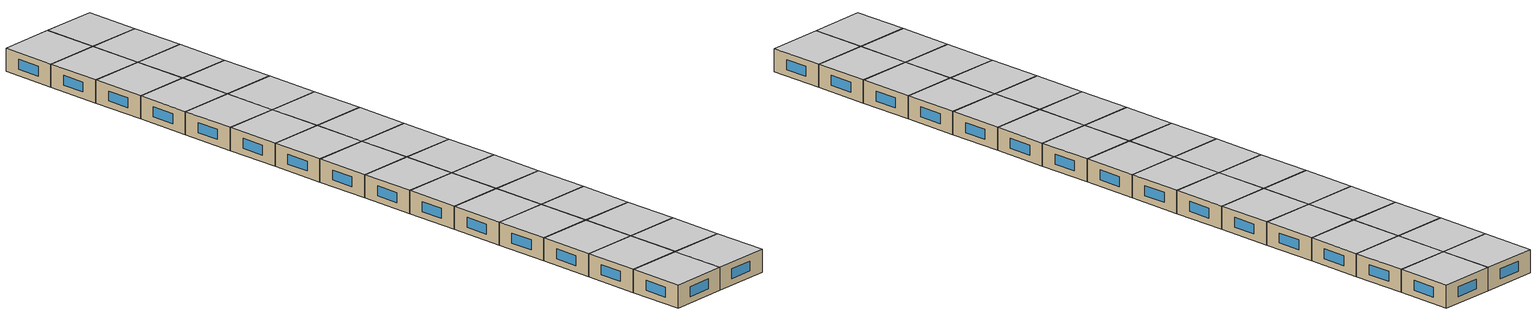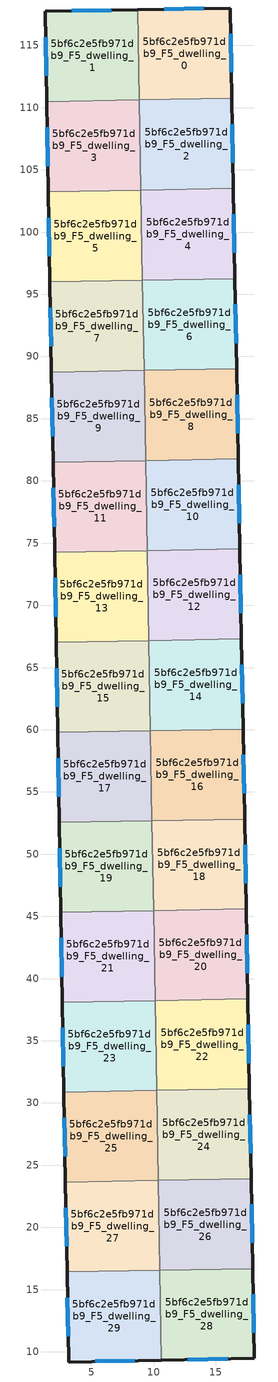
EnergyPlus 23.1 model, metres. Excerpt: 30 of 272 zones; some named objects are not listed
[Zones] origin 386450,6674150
5bf6c2e5fb971db9_F5_dwelling_0
 floor to 5bf6c2e5fb971db9_F4_dwelling_0 (EU_floor_Construction): 16.16,118.01 16.29,110.75 8.86,110.62 8.73,117.87 z15
 wall outside (EU_wall_Construction): 16.29,110.75 16.16,118.01 8.73,117.87 z15:18
 wall to 5bf6c2e5fb971db9_F5_dwelling_1 (EU_wall_Construction): 8.73,117.87 8.86,110.62 z15:18
 wall to 5bf6c2e5fb971db9_F5_dwelling_2 (EU_wall_Construction): 8.86,110.62 16.29,110.75 z15:18
 window (EU_Window_Construction): 14.03,117.97 10.85,117.91 / 16.25,112.82 16.19,115.93 z15.86:17.14
 ceiling to 5bf6c2e5fb971db9_F6_dwelling_0 (EU_floor_Construction): 16.29,110.75 16.16,118.01 8.73,117.87 8.86,110.62 z18
5bf6c2e5fb971db9_F5_dwelling_1
 floor to 5bf6c2e5fb971db9_F4_dwelling_1 (EU_floor_Construction): 8.73,117.87 8.86,110.62 1.42,110.48 1.3,117.72 z15
 wall outside (EU_wall_Construction): 8.73,117.87 1.3,117.72 1.42,110.48 z15:18
 wall to 5bf6c2e5fb971db9_F5_dwelling_3 (EU_wall_Construction): 1.42,110.48 8.85,110.62 z15:18
 window (EU_Window_Construction): 6.61,117.83 3.42,117.77 / 1.33,115.66 1.39,112.55 z15.86:17.14
 ceiling to 5bf6c2e5fb971db9_F6_dwelling_1 (EU_floor_Construction): 8.86,110.62 8.73,117.87 1.3,117.72 1.42,110.48 z18
5bf6c2e5fb971db9_F5_dwelling_10
 floor to 5bf6c2e5fb971db9_F4_dwelling_10 (EU_floor_Construction): 16.8,81.77 16.93,74.53 9.49,74.4 9.36,81.64 z15
 wall outside (EU_wall_Construction): 16.93,74.53 16.8,81.77 z15:18
 wall to 5bf6c2e5fb971db9_F5_dwelling_11 (EU_wall_Construction): 9.36,81.64 9.49,74.4 z15:18
 wall to 5bf6c2e5fb971db9_F5_dwelling_12 (EU_wall_Construction): 9.49,74.4 16.93,74.53 z15:18
 wall to 5bf6c2e5fb971db9_F5_dwelling_8 (EU_wall_Construction): 16.8,81.77 9.37,81.64 z15:18
 window (EU_Window_Construction): 16.9,76.6 16.84,79.7 z15.86:17.14
 ceiling to 5bf6c2e5fb971db9_F6_dwelling_10 (EU_floor_Construction): 16.93,74.53 16.8,81.77 9.36,81.64 9.49,74.4 z18
5bf6c2e5fb971db9_F5_dwelling_11
 floor to 5bf6c2e5fb971db9_F4_dwelling_11 (EU_floor_Construction): 9.36,81.64 9.49,74.4 2.05,74.26 1.92,81.5 z15
 wall outside (EU_wall_Construction): 1.92,81.5 2.05,74.26 z15:18
 wall to 5bf6c2e5fb971db9_F5_dwelling_9 (EU_wall_Construction): 9.36,81.64 1.92,81.5 z15:18
 wall to 5bf6c2e5fb971db9_F5_dwelling_13 (EU_wall_Construction): 2.05,74.26 9.49,74.4 z15:18
 window (EU_Window_Construction): 1.96,79.43 2.01,76.33 z15.86:17.14
 ceiling to 5bf6c2e5fb971db9_F6_dwelling_11 (EU_floor_Construction): 9.49,74.4 9.36,81.64 1.92,81.5 2.05,74.26 z18
5bf6c2e5fb971db9_F5_dwelling_12
 floor to 5bf6c2e5fb971db9_F4_dwelling_12 (EU_floor_Construction): 16.93,74.53 17.07,67.29 9.62,67.16 9.49,74.4 z15
 wall outside (EU_wall_Construction): 17.07,67.29 16.93,74.53 z15:18
 wall to 5bf6c2e5fb971db9_F5_dwelling_13 (EU_wall_Construction): 9.49,74.4 9.62,67.16 z15:18
 wall to 5bf6c2e5fb971db9_F5_dwelling_14 (EU_wall_Construction): 9.62,67.16 17.07,67.29 z15:18
 window (EU_Window_Construction): 17.03,69.36 16.97,72.46 z15.86:17.14
 ceiling to 5bf6c2e5fb971db9_F6_dwelling_12 (EU_floor_Construction): 17.07,67.29 16.93,74.53 9.49,74.4 9.62,67.16 z18
5bf6c2e5fb971db9_F5_dwelling_13
 floor to 5bf6c2e5fb971db9_F4_dwelling_13 (EU_floor_Construction): 9.49,74.4 9.62,67.16 2.17,67.03 2.05,74.26 z15
 wall outside (EU_wall_Construction): 2.05,74.26 2.17,67.03 z15:18
 wall to 5bf6c2e5fb971db9_F5_dwelling_15 (EU_wall_Construction): 2.17,67.03 9.62,67.16 z15:18
 window (EU_Window_Construction): 2.09,72.2 2.14,69.09 z15.86:17.14
 ceiling to 5bf6c2e5fb971db9_F6_dwelling_13 (EU_floor_Construction): 9.62,67.16 9.49,74.4 2.05,74.26 2.17,67.03 z18
5bf6c2e5fb971db9_F5_dwelling_14
 floor to 5bf6c2e5fb971db9_F4_dwelling_14 (EU_floor_Construction): 17.07,67.29 17.19,60.06 9.75,59.92 9.62,67.16 z15
 wall outside (EU_wall_Construction): 17.19,60.06 17.07,67.29 z15:18
 wall to 5bf6c2e5fb971db9_F5_dwelling_15 (EU_wall_Construction): 9.62,67.16 9.75,59.92 z15:18
 wall to 5bf6c2e5fb971db9_F5_dwelling_16 (EU_wall_Construction): 9.75,59.92 17.19,60.06 z15:18
 window (EU_Window_Construction): 17.16,62.13 17.1,65.23 z15.86:17.14
 ceiling to 5bf6c2e5fb971db9_F6_dwelling_14 (EU_floor_Construction): 17.19,60.06 17.07,67.29 9.62,67.16 9.75,59.92 z18
5bf6c2e5fb971db9_F5_dwelling_15
 floor to 5bf6c2e5fb971db9_F4_dwelling_15 (EU_floor_Construction): 9.62,67.16 9.75,59.92 2.3,59.79 2.17,67.03 z15
 wall outside (EU_wall_Construction): 2.17,67.03 2.3,59.79 z15:18
 wall to 5bf6c2e5fb971db9_F5_dwelling_17 (EU_wall_Construction): 2.3,59.79 9.75,59.92 z15:18
 window (EU_Window_Construction): 2.21,64.96 2.26,61.86 z15.86:17.14
 ceiling to 5bf6c2e5fb971db9_F6_dwelling_15 (EU_floor_Construction): 9.75,59.92 9.62,67.16 2.17,67.03 2.3,59.79 z18
5bf6c2e5fb971db9_F5_dwelling_16
 floor to 5bf6c2e5fb971db9_F4_dwelling_16 (EU_floor_Construction): 17.19,60.06 17.32,52.82 9.88,52.69 9.75,59.92 z15
 wall outside (EU_wall_Construction): 17.32,52.82 17.19,60.06 z15:18
 wall to 5bf6c2e5fb971db9_F5_dwelling_17 (EU_wall_Construction): 9.75,59.92 9.88,52.69 z15:18
 wall to 5bf6c2e5fb971db9_F5_dwelling_18 (EU_wall_Construction): 9.88,52.69 17.32,52.82 z15:18
 window (EU_Window_Construction): 17.29,54.89 17.23,57.99 z15.86:17.14
 ceiling to 5bf6c2e5fb971db9_F6_dwelling_16 (EU_floor_Construction): 17.32,52.82 17.19,60.06 9.75,59.92 9.88,52.69 z18
5bf6c2e5fb971db9_F5_dwelling_17
 floor to 5bf6c2e5fb971db9_F4_dwelling_17 (EU_floor_Construction): 9.75,59.92 9.88,52.69 2.43,52.56 2.3,59.79 z15
 wall outside (EU_wall_Construction): 2.3,59.79 2.43,52.56 z15:18
 wall to 5bf6c2e5fb971db9_F5_dwelling_19 (EU_wall_Construction): 2.43,52.56 9.87,52.69 z15:18
 window (EU_Window_Construction): 2.34,57.72 2.39,54.62 z15.86:17.14
 ceiling to 5bf6c2e5fb971db9_F6_dwelling_17 (EU_floor_Construction): 9.88,52.69 9.75,59.92 2.3,59.79 2.43,52.56 z18
5bf6c2e5fb971db9_F5_dwelling_18
 floor to 5bf6c2e5fb971db9_F4_dwelling_18 (EU_floor_Construction): 17.32,52.82 17.45,45.59 10,45.46 9.87,52.69 z15
 wall outside (EU_wall_Construction): 17.45,45.59 17.32,52.82 z15:18
 wall to 5bf6c2e5fb971db9_F5_dwelling_19 (EU_wall_Construction): 9.87,52.69 10,45.46 z15:18
 wall to 5bf6c2e5fb971db9_F5_dwelling_20 (EU_wall_Construction): 10,45.46 17.45,45.59 z15:18
 window (EU_Window_Construction): 17.42,47.66 17.36,50.76 z15.86:17.14
 ceiling to 5bf6c2e5fb971db9_F6_dwelling_18 (EU_floor_Construction): 17.45,45.59 17.32,52.82 9.87,52.69 10,45.46 z18
5bf6c2e5fb971db9_F5_dwelling_19
 floor to 5bf6c2e5fb971db9_F4_dwelling_19 (EU_floor_Construction): 9.87,52.69 10,45.46 2.55,45.33 2.43,52.56 z15
 wall outside (EU_wall_Construction): 2.43,52.56 2.55,45.33 z15:18
 wall to 5bf6c2e5fb971db9_F5_dwelling_21 (EU_wall_Construction): 2.55,45.33 10,45.46 z15:18
 window (EU_Window_Construction): 2.46,50.49 2.52,47.39 z15.86:17.14
 ceiling to 5bf6c2e5fb971db9_F6_dwelling_19 (EU_floor_Construction): 10,45.46 9.87,52.69 2.43,52.56 2.55,45.33 z18
5bf6c2e5fb971db9_F5_dwelling_2
 floor to 5bf6c2e5fb971db9_F4_dwelling_2 (EU_floor_Construction): 16.29,110.75 16.42,103.5 8.98,103.37 8.85,110.62 z15
 wall outside (EU_wall_Construction): 16.42,103.5 16.29,110.75 z15:18
 wall to 5bf6c2e5fb971db9_F5_dwelling_3 (EU_wall_Construction): 8.85,110.62 8.98,103.37 z15:18
 wall to 5bf6c2e5fb971db9_F5_dwelling_4 (EU_wall_Construction): 8.98,103.37 16.42,103.5 z15:18
 window (EU_Window_Construction): 16.38,105.57 16.32,108.68 z15.86:17.14
 ceiling to 5bf6c2e5fb971db9_F6_dwelling_2 (EU_floor_Construction): 16.42,103.5 16.29,110.75 8.85,110.62 8.98,103.37 z18
5bf6c2e5fb971db9_F5_dwelling_20
 floor to 5bf6c2e5fb971db9_F4_dwelling_20 (EU_floor_Construction): 17.45,45.59 17.58,38.36 10.13,38.23 10,45.46 z15
 wall outside (EU_wall_Construction): 17.58,38.36 17.45,45.59 z15:18
 wall to 5bf6c2e5fb971db9_F5_dwelling_21 (EU_wall_Construction): 10,45.46 10.13,38.23 z15:18
 wall to 5bf6c2e5fb971db9_F5_dwelling_22 (EU_wall_Construction): 10.13,38.23 17.58,38.36 z15:18
 window (EU_Window_Construction): 17.55,40.43 17.49,43.53 z15.86:17.14
 ceiling to 5bf6c2e5fb971db9_F6_dwelling_20 (EU_floor_Construction): 17.58,38.36 17.45,45.59 10,45.46 10.13,38.23 z18
5bf6c2e5fb971db9_F5_dwelling_21
 floor to 5bf6c2e5fb971db9_F4_dwelling_21 (EU_floor_Construction): 10,45.46 10.13,38.23 2.68,38.1 2.55,45.33 z15
 wall outside (EU_wall_Construction): 2.55,45.33 2.68,38.1 z15:18
 wall to 5bf6c2e5fb971db9_F5_dwelling_23 (EU_wall_Construction): 2.68,38.1 10.13,38.23 z15:18
 window (EU_Window_Construction): 2.59,43.26 2.64,40.16 z15.86:17.14
 ceiling to 5bf6c2e5fb971db9_F6_dwelling_21 (EU_floor_Construction): 10.13,38.23 10,45.46 2.55,45.33 2.68,38.1 z18
5bf6c2e5fb971db9_F5_dwelling_22
 floor to 5bf6c2e5fb971db9_F4_dwelling_22 (EU_floor_Construction): 17.58,38.36 17.71,31.14 10.26,31 10.13,38.23 z15
 wall outside (EU_wall_Construction): 17.71,31.14 17.58,38.36 z15:18
 wall to 5bf6c2e5fb971db9_F5_dwelling_23 (EU_wall_Construction): 10.13,38.23 10.26,31 z15:18
 wall to 5bf6c2e5fb971db9_F5_dwelling_24 (EU_wall_Construction): 10.26,31 17.71,31.14 z15:18
 window (EU_Window_Construction): 17.67,33.2 17.62,36.3 z15.86:17.14
 ceiling to 5bf6c2e5fb971db9_F6_dwelling_22 (EU_floor_Construction): 17.71,31.14 17.58,38.36 10.13,38.23 10.26,31 z18
5bf6c2e5fb971db9_F5_dwelling_23
 floor to 5bf6c2e5fb971db9_F4_dwelling_23 (EU_floor_Construction): 10.13,38.23 10.26,31 2.8,30.87 2.68,38.1 z15
 wall outside (EU_wall_Construction): 2.68,38.1 2.8,30.87 z15:18
 wall to 5bf6c2e5fb971db9_F5_dwelling_25 (EU_wall_Construction): 2.8,30.87 10.26,31 z15:18
 window (EU_Window_Construction): 2.71,36.03 2.77,32.94 z15.86:17.14
 ceiling to 5bf6c2e5fb971db9_F6_dwelling_23 (EU_floor_Construction): 10.26,31 10.13,38.23 2.68,38.1 2.8,30.87 z18
5bf6c2e5fb971db9_F5_dwelling_24
 floor to 5bf6c2e5fb971db9_F4_dwelling_24 (EU_floor_Construction): 17.71,31.14 17.84,23.91 10.39,23.78 10.26,31 z15
 wall outside (EU_wall_Construction): 17.84,23.91 17.71,31.14 z15:18
 wall to 5bf6c2e5fb971db9_F5_dwelling_25 (EU_wall_Construction): 10.26,31 10.39,23.78 17.84,23.91 z15:18
 window (EU_Window_Construction): 17.8,25.98 17.75,29.07 z15.86:17.14
 ceiling to 5bf6c2e5fb971db9_F6_dwelling_24 (EU_floor_Construction): 17.84,23.91 17.71,31.14 10.26,31 10.39,23.78 z18
5bf6c2e5fb971db9_F5_dwelling_25
 floor to 5bf6c2e5fb971db9_F4_dwelling_25 (EU_floor_Construction): 10.26,31 10.39,23.78 2.93,23.64 2.8,30.87 z15
 wall outside (EU_wall_Construction): 2.8,30.87 2.93,23.64 z15:18
 wall to 5bf6c2e5fb971db9_F5_dwelling_26 (EU_wall_Construction): 10.38,23.78 17.84,23.91 z15:18
 wall to 5bf6c2e5fb971db9_F5_dwelling_27 (EU_wall_Construction): 2.93,23.64 10.38,23.78 z15:18
 window (EU_Window_Construction): 2.84,28.81 2.89,25.71 z15.86:17.14
 ceiling to 5bf6c2e5fb971db9_F6_dwelling_25 (EU_floor_Construction): 10.39,23.78 10.26,31 2.8,30.87 2.93,23.64 z18
5bf6c2e5fb971db9_F5_dwelling_26
 floor to 5bf6c2e5fb971db9_F4_dwelling_26 (EU_floor_Construction): 17.84,23.91 17.97,16.69 10.51,16.56 10.38,23.78 z15
 wall outside (EU_wall_Construction): 17.97,16.69 17.84,23.91 z15:18
 wall to 5bf6c2e5fb971db9_F5_dwelling_28 (EU_wall_Construction): 10.51,16.56 17.97,16.69 z15:18
 wall to 5bf6c2e5fb971db9_F5_dwelling_27 (EU_wall_Construction): 10.38,23.78 10.51,16.56 z15:18
 window (EU_Window_Construction): 17.93,18.75 17.88,21.85 z15.86:17.14
 ceiling to 5bf6c2e5fb971db9_F6_dwelling_26 (EU_floor_Construction): 17.97,16.69 17.84,23.91 10.38,23.78 10.51,16.56 z18
5bf6c2e5fb971db9_F5_dwelling_27
 floor to 5bf6c2e5fb971db9_F4_dwelling_27 (EU_floor_Construction): 10.38,23.78 10.51,16.56 3.05,16.42 2.93,23.64 z15
 wall outside (EU_wall_Construction): 2.93,23.64 3.05,16.42 z15:18
 wall to 5bf6c2e5fb971db9_F5_dwelling_29 (EU_wall_Construction): 3.05,16.42 10.5,16.56 z15:18
 wall to 5bf6c2e5fb971db9_F5_dwelling_28 (EU_wall_Construction): 10.5,16.56 10.51,16.56 z15:18
 window (EU_Window_Construction): 2.96,21.58 3.02,18.49 z15.86:17.14
 ceiling to 5bf6c2e5fb971db9_F6_dwelling_27 (EU_floor_Construction): 10.51,16.56 10.38,23.78 2.93,23.64 3.05,16.42 z18
5bf6c2e5fb971db9_F5_dwelling_28
 floor to 5bf6c2e5fb971db9_F4_dwelling_28 (EU_floor_Construction): 17.97,16.69 18.1,9.49 10.63,9.33 10.5,16.55 10.51,16.56 z15
 wall outside (EU_wall_Construction): 10.63,9.33 18.1,9.49 17.97,16.69 z15:18
 wall to 5bf6c2e5fb971db9_F5_dwelling_29 (EU_wall_Construction): 10.5,16.55 10.63,9.33 z15:18
 window (EU_Window_Construction): 18.06,11.54 18.01,14.63 / 12.76,9.38 15.96,9.44 z15.86:17.14
 ceiling to 5bf6c2e5fb971db9_F6_dwelling_28 (EU_floor_Construction): 18.1,9.49 17.97,16.69 10.51,16.56 10.5,16.55 10.63,9.33 z18
5bf6c2e5fb971db9_F5_dwelling_29
 floor to 5bf6c2e5fb971db9_F4_dwelling_29 (EU_floor_Construction): 10.5,16.55 10.63,9.33 3.18,9.18 3.05,16.42 z15
 wall outside (EU_wall_Construction): 3.05,16.42 3.18,9.18 10.63,9.33 z15:18
 window (EU_Window_Construction): 5.31,9.23 8.5,9.29 / 3.09,14.35 3.14,11.25 z15.86:17.14
 ceiling to 5bf6c2e5fb971db9_F6_dwelling_29 (EU_floor_Construction): 10.63,9.33 10.5,16.55 3.05,16.42 3.18,9.18 z18
5bf6c2e5fb971db9_F5_dwelling_3
 floor to 5bf6c2e5fb971db9_F4_dwelling_3 (EU_floor_Construction): 8.85,110.62 8.98,103.37 1.55,103.24 1.42,110.48 z15
 wall outside (EU_wall_Construction): 1.42,110.48 1.55,103.24 z15:18
 wall to 5bf6c2e5fb971db9_F5_dwelling_5 (EU_wall_Construction): 1.55,103.24 8.98,103.37 z15:18
 window (EU_Window_Construction): 1.46,108.41 1.51,105.31 z15.86:17.14
 ceiling to 5bf6c2e5fb971db9_F6_dwelling_3 (EU_floor_Construction): 8.98,103.37 8.85,110.62 1.42,110.48 1.55,103.24 z18
5bf6c2e5fb971db9_F5_dwelling_4
 floor to 5bf6c2e5fb971db9_F4_dwelling_4 (EU_floor_Construction): 16.42,103.5 16.55,96.25 9.11,96.12 8.98,103.37 z15
 wall outside (EU_wall_Construction): 16.55,96.25 16.42,103.5 z15:18
 wall to 5bf6c2e5fb971db9_F5_dwelling_5 (EU_wall_Construction): 8.98,103.37 9.11,96.12 z15:18
 wall to 5bf6c2e5fb971db9_F5_dwelling_6 (EU_wall_Construction): 9.11,96.12 16.55,96.25 z15:18
 window (EU_Window_Construction): 16.51,98.33 16.45,101.43 z15.86:17.14
 ceiling to 5bf6c2e5fb971db9_F6_dwelling_4 (EU_floor_Construction): 16.55,96.25 16.42,103.5 8.98,103.37 9.11,96.12 z18
5bf6c2e5fb971db9_F5_dwelling_5
 floor to 5bf6c2e5fb971db9_F4_dwelling_5 (EU_floor_Construction): 8.98,103.37 9.11,96.12 1.67,95.99 1.55,103.24 z15
 wall outside (EU_wall_Construction): 1.55,103.24 1.67,95.99 z15:18
 wall to 5bf6c2e5fb971db9_F5_dwelling_7 (EU_wall_Construction): 1.67,95.99 9.11,96.12 z15:18
 window (EU_Window_Construction): 1.58,101.16 1.64,98.06 z15.86:17.14
 ceiling to 5bf6c2e5fb971db9_F6_dwelling_5 (EU_floor_Construction): 9.11,96.12 8.98,103.37 1.55,103.24 1.67,95.99 z18
5bf6c2e5fb971db9_F5_dwelling_6
 floor to 5bf6c2e5fb971db9_F4_dwelling_6 (EU_floor_Construction): 16.55,96.25 16.68,89.01 9.24,88.88 9.11,96.12 z15
 wall outside (EU_wall_Construction): 16.68,89.01 16.55,96.25 z15:18
 wall to 5bf6c2e5fb971db9_F5_dwelling_7 (EU_wall_Construction): 9.11,96.12 9.24,88.88 z15:18
 wall to 5bf6c2e5fb971db9_F5_dwelling_8 (EU_wall_Construction): 9.24,88.88 16.68,89.01 z15:18
 window (EU_Window_Construction): 16.64,91.08 16.58,94.19 z15.86:17.14
 ceiling to 5bf6c2e5fb971db9_F6_dwelling_6 (EU_floor_Construction): 16.68,89.01 16.55,96.25 9.11,96.12 9.24,88.88 z18
5bf6c2e5fb971db9_F5_dwelling_7
 floor to 5bf6c2e5fb971db9_F4_dwelling_7 (EU_floor_Construction): 9.11,96.12 9.24,88.88 1.8,88.75 1.67,95.99 z15
 wall outside (EU_wall_Construction): 1.67,95.99 1.8,88.75 z15:18
 wall to 5bf6c2e5fb971db9_F5_dwelling_9 (EU_wall_Construction): 1.8,88.75 9.24,88.88 z15:18
 window (EU_Window_Construction): 1.71,93.92 1.76,90.81 z15.86:17.14
 ceiling to 5bf6c2e5fb971db9_F6_dwelling_7 (EU_floor_Construction): 9.24,88.88 9.11,96.12 1.67,95.99 1.8,88.75 z18
5bf6c2e5fb971db9_F5_dwelling_8
 floor to 5bf6c2e5fb971db9_F4_dwelling_8 (EU_floor_Construction): 16.68,89.01 16.8,81.77 9.37,81.64 9.24,88.88 z15
 wall outside (EU_wall_Construction): 16.8,81.77 16.68,89.01 z15:18
 wall to 5bf6c2e5fb971db9_F5_dwelling_9 (EU_wall_Construction): 9.24,88.88 9.37,81.64 z15:18
 window (EU_Window_Construction): 16.77,83.84 16.71,86.94 z15.86:17.14
 ceiling to 5bf6c2e5fb971db9_F6_dwelling_8 (EU_floor_Construction): 16.8,81.77 16.68,89.01 9.24,88.88 9.37,81.64 z18
5bf6c2e5fb971db9_F5_dwelling_9
 floor to 5bf6c2e5fb971db9_F4_dwelling_9 (EU_floor_Construction): 9.24,88.88 9.37,81.64 1.92,81.5 1.8,88.75 z15
 wall outside (EU_wall_Construction): 1.8,88.75 1.92,81.5 z15:18
 window (EU_Window_Construction): 1.83,86.68 1.89,83.57 z15.86:17.14
 ceiling to 5bf6c2e5fb971db9_F6_dwelling_9 (EU_floor_Construction): 9.37,81.64 9.24,88.88 1.8,88.75 1.92,81.5 z18
[Building]
EU S2 Campaign: North Axis=0; Terrain=City; Solar Distribution=FullExterior
[Site:Location]
Helsinki-Vantaa.AP: Latitude=60.317; Longitude=24.963; Time Zone=2; Elevation=54.6
[SizingPeriod:WeatherFileDays]
AnnualSizingPeriod: Begin Month=1; Begin Day of Month=1; End Month=12; End Day of Month=31; Day of Week for Start Day=Monday; Use Weather File Daylight Saving Period=No; Use Weather File Rain and Snow Indicators=No
[MATERIAL]
EU_InternalMass_Material: Roughness=MediumRough; Thickness=0.1; Conductivity=1; Density=1800; Specific Heat=900; Thermal Absorptance=0.9; Solar Absorptance=0.7; Visible Absorptance=0.7
[MATERIAL:NOMASS] Roughness=MediumRough; Thermal Absorptance=0.9; Solar Absorptance=0.7; Visible Absorptance=0.7
Name | Thermal Resistance
EU_wall_NoMass | 1.10183
EU_floor_NoMass | 1.70606
[WINDOWMATERIAL:SIMPLEGLAZINGSYSTEM]
EU_Window_SimpleGlazing: UFactor=3.11035; Solar Heat Gain Coefficient=0.8; Visible Transmittance=0.8
[CONSTRUCTION]
EU_wall_Construction: EU_wall_NoMass
EU_floor_Construction: EU_floor_NoMass
EU_Window_Construction: EU_Window_SimpleGlazing
EU_InternalMass_Construction: EU_InternalMass_Material
[ZONE] Type=1; Multiplier=1; Ceiling Height=autocalculate; Floor Area=autocalculate; Part of Total Floor Area=Yes
Name | Volume
5bf6c2e5fb971db9_F5_dwelling_0 | 161.67
5bf6c2e5fb971db9_F5_dwelling_1; 5bf6c2e5fb971db9_F5_dwelling_22 | 161.662
5bf6c2e5fb971db9_F5_dwelling_10; 5bf6c2e5fb971db9_F5_dwelling_26 | 161.648
5bf6c2e5fb971db9_F5_dwelling_11 | 161.659
5bf6c2e5fb971db9_F5_dwelling_12 | 161.658
5bf6c2e5fb971db9_F5_dwelling_13 | 161.667
5bf6c2e5fb971db9_F5_dwelling_14 | 161.656
5bf6c2e5fb971db9_F5_dwelling_15 | 161.688
5bf6c2e5fb971db9_F5_dwelling_16 | 161.678
5bf6c2e5fb971db9_F5_dwelling_17 | 161.677
5bf6c2e5fb971db9_F5_dwelling_18 | 161.654
5bf6c2e5fb971db9_F5_dwelling_19; 5bf6c2e5fb971db9_F5_dwelling_2 | 161.675
5bf6c2e5fb971db9_F5_dwelling_20; 5bf6c2e5fb971db9_F5_dwelling_28; 5bf6c2e5fb971db9_F5_dwelling_4 | 161.663
5bf6c2e5fb971db9_F5_dwelling_21 | 161.651
5bf6c2e5fb971db9_F5_dwelling_23; 5bf6c2e5fb971db9_F5_dwelling_7 | 161.683
5bf6c2e5fb971db9_F5_dwelling_24 | 161.672
5bf6c2e5fb971db9_F5_dwelling_25; 5bf6c2e5fb971db9_F5_dwelling_9 | 161.681
5bf6c2e5fb971db9_F5_dwelling_27 | 161.668
5bf6c2e5fb971db9_F5_dwelling_29 | 161.655
5bf6c2e5fb971db9_F5_dwelling_3 | 161.674
5bf6c2e5fb971db9_F5_dwelling_5 | 161.684
5bf6c2e5fb971db9_F5_dwelling_6 | 161.673
5bf6c2e5fb971db9_F5_dwelling_8 | 161.671
[INTERNALMASS] Construction=EU_InternalMass_Construction
Name | Zone or ZoneList | Surface Area
5bf6c2e5fb971db9_F5_dwelling_0_EU_InternalMass | 5bf6c2e5fb971db9_F5_dwelling_0 | 53.8892
5bf6c2e5fb971db9_F5_dwelling_1_EU_InternalMass | 5bf6c2e5fb971db9_F5_dwelling_1 | 53.8859
5bf6c2e5fb971db9_F5_dwelling_2_EU_InternalMass | 5bf6c2e5fb971db9_F5_dwelling_2 | 53.8916
5bf6c2e5fb971db9_F5_dwelling_3_EU_InternalMass | 5bf6c2e5fb971db9_F5_dwelling_3 | 53.8915
5bf6c2e5fb971db9_F5_dwelling_4_EU_InternalMass | 5bf6c2e5fb971db9_F5_dwelling_4 | 53.8858
5bf6c2e5fb971db9_F5_dwelling_5_EU_InternalMass | 5bf6c2e5fb971db9_F5_dwelling_5 | 53.8965
5bf6c2e5fb971db9_F5_dwelling_6_EU_InternalMass | 5bf6c2e5fb971db9_F5_dwelling_6 | 53.8909
5bf6c2e5fb971db9_F5_dwelling_7_EU_InternalMass | 5bf6c2e5fb971db9_F5_dwelling_7 | 53.8924
5bf6c2e5fb971db9_F5_dwelling_8_EU_InternalMass | 5bf6c2e5fb971db9_F5_dwelling_8 | 53.8922
5bf6c2e5fb971db9_F5_dwelling_9_EU_InternalMass | 5bf6c2e5fb971db9_F5_dwelling_9 | 53.8938
5bf6c2e5fb971db9_F5_dwelling_10_EU_InternalMass | 5bf6c2e5fb971db9_F5_dwelling_10 | 53.8827
5bf6c2e5fb971db9_F5_dwelling_11_EU_InternalMass | 5bf6c2e5fb971db9_F5_dwelling_11 | 53.8878
5bf6c2e5fb971db9_F5_dwelling_12_EU_InternalMass | 5bf6c2e5fb971db9_F5_dwelling_12 | 53.8859
5bf6c2e5fb971db9_F5_dwelling_13_EU_InternalMass | 5bf6c2e5fb971db9_F5_dwelling_13 | 53.8873
5bf6c2e5fb971db9_F5_dwelling_14_EU_InternalMass | 5bf6c2e5fb971db9_F5_dwelling_14 | 53.8836
5bf6c2e5fb971db9_F5_dwelling_15_EU_InternalMass | 5bf6c2e5fb971db9_F5_dwelling_15 | 53.8944
5bf6c2e5fb971db9_F5_dwelling_16_EU_InternalMass | 5bf6c2e5fb971db9_F5_dwelling_16 | 53.8942
5bf6c2e5fb971db9_F5_dwelling_17_EU_InternalMass | 5bf6c2e5fb971db9_F5_dwelling_17 | 53.8922
5bf6c2e5fb971db9_F5_dwelling_18_EU_InternalMass | 5bf6c2e5fb971db9_F5_dwelling_18 | 53.8845
5bf6c2e5fb971db9_F5_dwelling_19_EU_InternalMass | 5bf6c2e5fb971db9_F5_dwelling_19 | 53.8934
5bf6c2e5fb971db9_F5_dwelling_20_EU_InternalMass | 5bf6c2e5fb971db9_F5_dwelling_20 | 53.8895
5bf6c2e5fb971db9_F5_dwelling_21_EU_InternalMass | 5bf6c2e5fb971db9_F5_dwelling_21 | 53.8855
5bf6c2e5fb971db9_F5_dwelling_22_EU_InternalMass | 5bf6c2e5fb971db9_F5_dwelling_22 | 53.8873
5bf6c2e5fb971db9_F5_dwelling_23_EU_InternalMass | 5bf6c2e5fb971db9_F5_dwelling_23 | 53.8963
5bf6c2e5fb971db9_F5_dwelling_24_EU_InternalMass | 5bf6c2e5fb971db9_F5_dwelling_24 | 53.8887
5bf6c2e5fb971db9_F5_dwelling_25_EU_InternalMass | 5bf6c2e5fb971db9_F5_dwelling_25 | 53.8993
5bf6c2e5fb971db9_F5_dwelling_26_EU_InternalMass | 5bf6c2e5fb971db9_F5_dwelling_26 | 53.8808
5bf6c2e5fb971db9_F5_dwelling_27_EU_InternalMass | 5bf6c2e5fb971db9_F5_dwelling_27 | 53.8914
5bf6c2e5fb971db9_F5_dwelling_28_EU_InternalMass | 5bf6c2e5fb971db9_F5_dwelling_28 | 53.8917
5bf6c2e5fb971db9_F5_dwelling_29_EU_InternalMass | 5bf6c2e5fb971db9_F5_dwelling_29 | 53.8863
[OTHEREQUIPMENT] Fuel Type=Electricity; Design Level Calculation Method=Watts/Area; Power per Zone Floor Area=1; Fraction Latent=0; Fraction Radiant=0; Fraction Lost=0; Carbon Dioxide Generation Rate=0; EndUse Subcategory=EU_Step8_InternalGains
Name | Zone or ZoneList or Space or SpaceList | Schedule
EU_Step8_InternalGain_5bf6c2e5fb971db9_F5_dwelling_0_f000 | 5bf6c2e5fb971db9_F5_dwelling_0 | EU_Step8_GainSchedule_5bf6c2e5fb971db9_F5_dwelling_0_f000
EU_Step8_InternalGain_5bf6c2e5fb971db9_F5_dwelling_1_f000 | 5bf6c2e5fb971db9_F5_dwelling_1 | EU_Step8_GainSchedule_5bf6c2e5fb971db9_F5_dwelling_1_f000
EU_Step8_InternalGain_5bf6c2e5fb971db9_F5_dwelling_2_f000 | 5bf6c2e5fb971db9_F5_dwelling_2 | EU_Step8_GainSchedule_5bf6c2e5fb971db9_F5_dwelling_2_f000
EU_Step8_InternalGain_5bf6c2e5fb971db9_F5_dwelling_3_f000 | 5bf6c2e5fb971db9_F5_dwelling_3 | EU_Step8_GainSchedule_5bf6c2e5fb971db9_F5_dwelling_3_f000
EU_Step8_InternalGain_5bf6c2e5fb971db9_F5_dwelling_4_f000 | 5bf6c2e5fb971db9_F5_dwelling_4 | EU_Step8_GainSchedule_5bf6c2e5fb971db9_F5_dwelling_4_f000
EU_Step8_InternalGain_5bf6c2e5fb971db9_F5_dwelling_5_f000 | 5bf6c2e5fb971db9_F5_dwelling_5 | EU_Step8_GainSchedule_5bf6c2e5fb971db9_F5_dwelling_5_f000
EU_Step8_InternalGain_5bf6c2e5fb971db9_F5_dwelling_6_f000 | 5bf6c2e5fb971db9_F5_dwelling_6 | EU_Step8_GainSchedule_5bf6c2e5fb971db9_F5_dwelling_6_f000
EU_Step8_InternalGain_5bf6c2e5fb971db9_F5_dwelling_7_f000 | 5bf6c2e5fb971db9_F5_dwelling_7 | EU_Step8_GainSchedule_5bf6c2e5fb971db9_F5_dwelling_7_f000
EU_Step8_InternalGain_5bf6c2e5fb971db9_F5_dwelling_8_f000 | 5bf6c2e5fb971db9_F5_dwelling_8 | EU_Step8_GainSchedule_5bf6c2e5fb971db9_F5_dwelling_8_f000
EU_Step8_InternalGain_5bf6c2e5fb971db9_F5_dwelling_9_f000 | 5bf6c2e5fb971db9_F5_dwelling_9 | EU_Step8_GainSchedule_5bf6c2e5fb971db9_F5_dwelling_9_f000
EU_Step8_InternalGain_5bf6c2e5fb971db9_F5_dwelling_10_f000 | 5bf6c2e5fb971db9_F5_dwelling_10 | EU_Step8_GainSchedule_5bf6c2e5fb971db9_F5_dwelling_10_f000
EU_Step8_InternalGain_5bf6c2e5fb971db9_F5_dwelling_11_f000 | 5bf6c2e5fb971db9_F5_dwelling_11 | EU_Step8_GainSchedule_5bf6c2e5fb971db9_F5_dwelling_11_f000
EU_Step8_InternalGain_5bf6c2e5fb971db9_F5_dwelling_12_f000 | 5bf6c2e5fb971db9_F5_dwelling_12 | EU_Step8_GainSchedule_5bf6c2e5fb971db9_F5_dwelling_12_f000
EU_Step8_InternalGain_5bf6c2e5fb971db9_F5_dwelling_13_f000 | 5bf6c2e5fb971db9_F5_dwelling_13 | EU_Step8_GainSchedule_5bf6c2e5fb971db9_F5_dwelling_13_f000
EU_Step8_InternalGain_5bf6c2e5fb971db9_F5_dwelling_14_f000 | 5bf6c2e5fb971db9_F5_dwelling_14 | EU_Step8_GainSchedule_5bf6c2e5fb971db9_F5_dwelling_14_f000
EU_Step8_InternalGain_5bf6c2e5fb971db9_F5_dwelling_15_f000 | 5bf6c2e5fb971db9_F5_dwelling_15 | EU_Step8_GainSchedule_5bf6c2e5fb971db9_F5_dwelling_15_f000
EU_Step8_InternalGain_5bf6c2e5fb971db9_F5_dwelling_16_f000 | 5bf6c2e5fb971db9_F5_dwelling_16 | EU_Step8_GainSchedule_5bf6c2e5fb971db9_F5_dwelling_16_f000
EU_Step8_InternalGain_5bf6c2e5fb971db9_F5_dwelling_17_f000 | 5bf6c2e5fb971db9_F5_dwelling_17 | EU_Step8_GainSchedule_5bf6c2e5fb971db9_F5_dwelling_17_f000
EU_Step8_InternalGain_5bf6c2e5fb971db9_F5_dwelling_18_f000 | 5bf6c2e5fb971db9_F5_dwelling_18 | EU_Step8_GainSchedule_5bf6c2e5fb971db9_F5_dwelling_18_f000
EU_Step8_InternalGain_5bf6c2e5fb971db9_F5_dwelling_19_f000 | 5bf6c2e5fb971db9_F5_dwelling_19 | EU_Step8_GainSchedule_5bf6c2e5fb971db9_F5_dwelling_19_f000
EU_Step8_InternalGain_5bf6c2e5fb971db9_F5_dwelling_20_f000 | 5bf6c2e5fb971db9_F5_dwelling_20 | EU_Step8_GainSchedule_5bf6c2e5fb971db9_F5_dwelling_20_f000
EU_Step8_InternalGain_5bf6c2e5fb971db9_F5_dwelling_21_f000 | 5bf6c2e5fb971db9_F5_dwelling_21 | EU_Step8_GainSchedule_5bf6c2e5fb971db9_F5_dwelling_21_f000
EU_Step8_InternalGain_5bf6c2e5fb971db9_F5_dwelling_22_f000 | 5bf6c2e5fb971db9_F5_dwelling_22 | EU_Step8_GainSchedule_5bf6c2e5fb971db9_F5_dwelling_22_f000
EU_Step8_InternalGain_5bf6c2e5fb971db9_F5_dwelling_23_f000 | 5bf6c2e5fb971db9_F5_dwelling_23 | EU_Step8_GainSchedule_5bf6c2e5fb971db9_F5_dwelling_23_f000
EU_Step8_InternalGain_5bf6c2e5fb971db9_F5_dwelling_24_f000 | 5bf6c2e5fb971db9_F5_dwelling_24 | EU_Step8_GainSchedule_5bf6c2e5fb971db9_F5_dwelling_24_f000
EU_Step8_InternalGain_5bf6c2e5fb971db9_F5_dwelling_25_f000 | 5bf6c2e5fb971db9_F5_dwelling_25 | EU_Step8_GainSchedule_5bf6c2e5fb971db9_F5_dwelling_25_f000
EU_Step8_InternalGain_5bf6c2e5fb971db9_F5_dwelling_26_f000 | 5bf6c2e5fb971db9_F5_dwelling_26 | EU_Step8_GainSchedule_5bf6c2e5fb971db9_F5_dwelling_26_f000
EU_Step8_InternalGain_5bf6c2e5fb971db9_F5_dwelling_27_f000 | 5bf6c2e5fb971db9_F5_dwelling_27 | EU_Step8_GainSchedule_5bf6c2e5fb971db9_F5_dwelling_27_f000
EU_Step8_InternalGain_5bf6c2e5fb971db9_F5_dwelling_28_f000 | 5bf6c2e5fb971db9_F5_dwelling_28 | EU_Step8_GainSchedule_5bf6c2e5fb971db9_F5_dwelling_28_f000
EU_Step8_InternalGain_5bf6c2e5fb971db9_F5_dwelling_29_f000 | 5bf6c2e5fb971db9_F5_dwelling_29 | EU_Step8_GainSchedule_5bf6c2e5fb971db9_F5_dwelling_29_f000
[ZONEVENTILATION:DESIGNFLOWRATE] Schedule=EU_AlwaysOn; Design Flow Rate Calculation Method=AirChanges/Hour; Air Changes per Hour=0.756316; Ventilation Type=Natural; Fan Pressure Rise=0; Fan Total Efficiency=1; Constant Term Coefficient=1; Temperature Term Coefficient=0; Velocity Term Coefficient=0; Velocity Squared Term Coefficient=0; Minimum Indoor Temperature=-100; Maximum Indoor Temperature=100; Delta Temperature=-100; Minimum Outdoor Temperature=-100; Maximum Outdoor Temperature=100; Maximum Wind Speed=40
Name | Zone or ZoneList or Space or SpaceList
EU_ConstantAir_5bf6c2e5fb971db9_F5_dwelling_0 | 5bf6c2e5fb971db9_F5_dwelling_0
EU_ConstantAir_5bf6c2e5fb971db9_F5_dwelling_1 | 5bf6c2e5fb971db9_F5_dwelling_1
EU_ConstantAir_5bf6c2e5fb971db9_F5_dwelling_2 | 5bf6c2e5fb971db9_F5_dwelling_2
EU_ConstantAir_5bf6c2e5fb971db9_F5_dwelling_3 | 5bf6c2e5fb971db9_F5_dwelling_3
EU_ConstantAir_5bf6c2e5fb971db9_F5_dwelling_4 | 5bf6c2e5fb971db9_F5_dwelling_4
EU_ConstantAir_5bf6c2e5fb971db9_F5_dwelling_5 | 5bf6c2e5fb971db9_F5_dwelling_5
EU_ConstantAir_5bf6c2e5fb971db9_F5_dwelling_6 | 5bf6c2e5fb971db9_F5_dwelling_6
EU_ConstantAir_5bf6c2e5fb971db9_F5_dwelling_7 | 5bf6c2e5fb971db9_F5_dwelling_7
EU_ConstantAir_5bf6c2e5fb971db9_F5_dwelling_8 | 5bf6c2e5fb971db9_F5_dwelling_8
EU_ConstantAir_5bf6c2e5fb971db9_F5_dwelling_9 | 5bf6c2e5fb971db9_F5_dwelling_9
EU_ConstantAir_5bf6c2e5fb971db9_F5_dwelling_10 | 5bf6c2e5fb971db9_F5_dwelling_10
EU_ConstantAir_5bf6c2e5fb971db9_F5_dwelling_11 | 5bf6c2e5fb971db9_F5_dwelling_11
EU_ConstantAir_5bf6c2e5fb971db9_F5_dwelling_12 | 5bf6c2e5fb971db9_F5_dwelling_12
EU_ConstantAir_5bf6c2e5fb971db9_F5_dwelling_13 | 5bf6c2e5fb971db9_F5_dwelling_13
EU_ConstantAir_5bf6c2e5fb971db9_F5_dwelling_14 | 5bf6c2e5fb971db9_F5_dwelling_14
EU_ConstantAir_5bf6c2e5fb971db9_F5_dwelling_15 | 5bf6c2e5fb971db9_F5_dwelling_15
EU_ConstantAir_5bf6c2e5fb971db9_F5_dwelling_16 | 5bf6c2e5fb971db9_F5_dwelling_16
EU_ConstantAir_5bf6c2e5fb971db9_F5_dwelling_17 | 5bf6c2e5fb971db9_F5_dwelling_17
EU_ConstantAir_5bf6c2e5fb971db9_F5_dwelling_18 | 5bf6c2e5fb971db9_F5_dwelling_18
EU_ConstantAir_5bf6c2e5fb971db9_F5_dwelling_19 | 5bf6c2e5fb971db9_F5_dwelling_19
EU_ConstantAir_5bf6c2e5fb971db9_F5_dwelling_20 | 5bf6c2e5fb971db9_F5_dwelling_20
EU_ConstantAir_5bf6c2e5fb971db9_F5_dwelling_21 | 5bf6c2e5fb971db9_F5_dwelling_21
EU_ConstantAir_5bf6c2e5fb971db9_F5_dwelling_22 | 5bf6c2e5fb971db9_F5_dwelling_22
EU_ConstantAir_5bf6c2e5fb971db9_F5_dwelling_23 | 5bf6c2e5fb971db9_F5_dwelling_23
EU_ConstantAir_5bf6c2e5fb971db9_F5_dwelling_24 | 5bf6c2e5fb971db9_F5_dwelling_24
EU_ConstantAir_5bf6c2e5fb971db9_F5_dwelling_25 | 5bf6c2e5fb971db9_F5_dwelling_25
EU_ConstantAir_5bf6c2e5fb971db9_F5_dwelling_26 | 5bf6c2e5fb971db9_F5_dwelling_26
EU_ConstantAir_5bf6c2e5fb971db9_F5_dwelling_27 | 5bf6c2e5fb971db9_F5_dwelling_27
EU_ConstantAir_5bf6c2e5fb971db9_F5_dwelling_28 | 5bf6c2e5fb971db9_F5_dwelling_28
EU_ConstantAir_5bf6c2e5fb971db9_F5_dwelling_29 | 5bf6c2e5fb971db9_F5_dwelling_29
[HVACTEMPLATE:THERMOSTAT] Constant Heating Setpoint=20; Constant Cooling Setpoint=50
EU_HeatOnly_5bf6c2e5fb971db9_F6_dwelling_20; EU_HeatOnly_5bf6c2e5fb971db9_F6_dwelling_21; EU_HeatOnly_5bf6c2e5fb971db9_F6_dwelling_22; EU_HeatOnly_5bf6c2e5fb971db9_F6_dwelling_23; EU_HeatOnly_5bf6c2e5fb971db9_F6_dwelling_24; EU_HeatOnly_5bf6c2e5fb971db9_F6_dwelling_25; EU_HeatOnly_5bf6c2e5fb971db9_F6_dwelling_26; EU_HeatOnly_5bf6c2e5fb971db9_F6_dwelling_27; EU_HeatOnly_5bf6c2e5fb971db9_F6_dwelling_28; EU_HeatOnly_5bf6c2e5fb971db9_F6_dwelling_29; EU_HeatOnly_5bf6c2e5fb971db9_F7_dwelling_0; EU_HeatOnly_5bf6c2e5fb971db9_F7_dwelling_1; EU_HeatOnly_5bf6c2e5fb971db9_F7_dwelling_2; EU_HeatOnly_5bf6c2e5fb971db9_F7_dwelling_3; EU_HeatOnly_5bf6c2e5fb971db9_F7_dwelling_4; EU_HeatOnly_5bf6c2e5fb971db9_F7_dwelling_5; EU_HeatOnly_5bf6c2e5fb971db9_F7_dwelling_6; EU_HeatOnly_5bf6c2e5fb971db9_F7_dwelling_7; EU_HeatOnly_5bf6c2e5fb971db9_F7_dwelling_8; EU_HeatOnly_5bf6c2e5fb971db9_F7_dwelling_9; EU_HeatOnly_5bf6c2e5fb971db9_F7_dwelling_10; EU_HeatOnly_5bf6c2e5fb971db9_F7_dwelling_11; EU_HeatOnly_5bf6c2e5fb971db9_F7_dwelling_12; EU_HeatOnly_5bf6c2e5fb971db9_F7_dwelling_13; EU_HeatOnly_5bf6c2e5fb971db9_F7_dwelling_14; EU_HeatOnly_5bf6c2e5fb971db9_F7_dwelling_15; EU_HeatOnly_5bf6c2e5fb971db9_F7_dwelling_16; EU_HeatOnly_5bf6c2e5fb971db9_F7_dwelling_17; EU_HeatOnly_5bf6c2e5fb971db9_F7_dwelling_18; EU_HeatOnly_5bf6c2e5fb971db9_F7_dwelling_19; EU_HeatOnly_5bf6c2e5fb971db9_F7_dwelling_20; EU_HeatOnly_5bf6c2e5fb971db9_F7_dwelling_21; EU_HeatOnly_5bf6c2e5fb971db9_F7_dwelling_22; EU_HeatOnly_5bf6c2e5fb971db9_F7_dwelling_23; EU_HeatOnly_5bf6c2e5fb971db9_F7_dwelling_24; EU_HeatOnly_5bf6c2e5fb971db9_F7_dwelling_25; EU_HeatOnly_5bf6c2e5fb971db9_F7_dwelling_26; EU_HeatOnly_5bf6c2e5fb971db9_F7_dwelling_27; EU_HeatOnly_5bf6c2e5fb971db9_F7_dwelling_28; EU_HeatOnly_5bf6c2e5fb971db9_F7_dwelling_29; EU_HeatOnly_5bf6c2e5fb971db9_F8_dwelling_0; EU_HeatOnly_5bf6c2e5fb971db9_F8_dwelling_1; EU_HeatOnly_5bf6c2e5fb971db9_F8_dwelling_2; EU_HeatOnly_5bf6c2e5fb971db9_F8_dwelling_3; EU_HeatOnly_5bf6c2e5fb971db9_F8_dwelling_4; EU_HeatOnly_5bf6c2e5fb971db9_F8_dwelling_5; EU_HeatOnly_5bf6c2e5fb971db9_F8_dwelling_6; EU_HeatOnly_5bf6c2e5fb971db9_F8_dwelling_7; EU_HeatOnly_5bf6c2e5fb971db9_F8_dwelling_8; EU_HeatOnly_5bf6c2e5fb971db9_F8_dwelling_9; EU_HeatOnly_5bf6c2e5fb971db9_F8_dwelling_10; EU_HeatOnly_5bf6c2e5fb971db9_F8_dwelling_11; EU_HeatOnly_5bf6c2e5fb971db9_F8_dwelling_12; EU_HeatOnly_5bf6c2e5fb971db9_F8_dwelling_13; EU_HeatOnly_5bf6c2e5fb971db9_F8_dwelling_14; EU_HeatOnly_5bf6c2e5fb971db9_F8_dwelling_15; EU_HeatOnly_5bf6c2e5fb971db9_F8_dwelling_16; EU_HeatOnly_5bf6c2e5fb971db9_F8_dwelling_17; EU_HeatOnly_5bf6c2e5fb971db9_F8_dwelling_18; EU_HeatOnly_5bf6c2e5fb971db9_F8_dwelling_19; EU_HeatOnly_5bf6c2e5fb971db9_F8_dwelling_20; EU_HeatOnly_5bf6c2e5fb971db9_F8_dwelling_21; EU_HeatOnly_5bf6c2e5fb971db9_F8_dwelling_22; EU_HeatOnly_5bf6c2e5fb971db9_F8_dwelling_23; EU_HeatOnly_5bf6c2e5fb971db9_F8_dwelling_24; EU_HeatOnly_5bf6c2e5fb971db9_F8_dwelling_25; EU_HeatOnly_5bf6c2e5fb971db9_F8_dwelling_26; EU_HeatOnly_5bf6c2e5fb971db9_F8_dwelling_27; EU_HeatOnly_5bf6c2e5fb971db9_F8_dwelling_28; EU_HeatOnly_5bf6c2e5fb971db9_F8_dwelling_29
[HVACTEMPLATE:ZONE:IDEALLOADSAIRSYSTEM] System Availability Schedule=EU_AlwaysOn; Maximum Heating Supply Air Temperature=50; Minimum Cooling Supply Air Temperature=13; Maximum Heating Supply Air Humidity Ratio=0.0156; Minimum Cooling Supply Air Humidity Ratio=0.0077; Heating Limit=NoLimit; Cooling Limit=NoLimit; Heating Availability Schedule=EU_AlwaysOn; Cooling Availability Schedule=EU_CoolingOff; Dehumidification Control Type=ConstantSensibleHeatRatio; Cooling Sensible Heat Ratio=0.7; Dehumidification Setpoint=60; Humidification Control Type=None; Humidification Setpoint=30; Outdoor Air Method=None; Outdoor Air Flow Rate per Person=0.00944; Outdoor Air Flow Rate per Zone Floor Area=0; Outdoor Air Flow Rate per Zone=0; Demand Controlled Ventilation Type=None; Outdoor Air Economizer Type=NoEconomizer; Heat Recovery Type=None; Sensible Heat Recovery Effectiveness=0.7; Latent Heat Recovery Effectiveness=0.65
Name | Template Thermostat
5bf6c2e5fb971db9_F5_dwelling_0 | EU_HeatOnly_5bf6c2e5fb971db9_F5_dwelling_0
5bf6c2e5fb971db9_F5_dwelling_1 | EU_HeatOnly_5bf6c2e5fb971db9_F5_dwelling_1
5bf6c2e5fb971db9_F5_dwelling_2 | EU_HeatOnly_5bf6c2e5fb971db9_F5_dwelling_2
5bf6c2e5fb971db9_F5_dwelling_3 | EU_HeatOnly_5bf6c2e5fb971db9_F5_dwelling_3
5bf6c2e5fb971db9_F5_dwelling_4 | EU_HeatOnly_5bf6c2e5fb971db9_F5_dwelling_4
5bf6c2e5fb971db9_F5_dwelling_5 | EU_HeatOnly_5bf6c2e5fb971db9_F5_dwelling_5
5bf6c2e5fb971db9_F5_dwelling_6 | EU_HeatOnly_5bf6c2e5fb971db9_F5_dwelling_6
5bf6c2e5fb971db9_F5_dwelling_7 | EU_HeatOnly_5bf6c2e5fb971db9_F5_dwelling_7
5bf6c2e5fb971db9_F5_dwelling_8 | EU_HeatOnly_5bf6c2e5fb971db9_F5_dwelling_8
5bf6c2e5fb971db9_F5_dwelling_9 | EU_HeatOnly_5bf6c2e5fb971db9_F5_dwelling_9
5bf6c2e5fb971db9_F5_dwelling_10 | EU_HeatOnly_5bf6c2e5fb971db9_F5_dwelling_10
5bf6c2e5fb971db9_F5_dwelling_11 | EU_HeatOnly_5bf6c2e5fb971db9_F5_dwelling_11
5bf6c2e5fb971db9_F5_dwelling_12 | EU_HeatOnly_5bf6c2e5fb971db9_F5_dwelling_12
5bf6c2e5fb971db9_F5_dwelling_13 | EU_HeatOnly_5bf6c2e5fb971db9_F5_dwelling_13
5bf6c2e5fb971db9_F5_dwelling_14 | EU_HeatOnly_5bf6c2e5fb971db9_F5_dwelling_14
5bf6c2e5fb971db9_F5_dwelling_15 | EU_HeatOnly_5bf6c2e5fb971db9_F5_dwelling_15
5bf6c2e5fb971db9_F5_dwelling_16 | EU_HeatOnly_5bf6c2e5fb971db9_F5_dwelling_16
5bf6c2e5fb971db9_F5_dwelling_17 | EU_HeatOnly_5bf6c2e5fb971db9_F5_dwelling_17
5bf6c2e5fb971db9_F5_dwelling_18 | EU_HeatOnly_5bf6c2e5fb971db9_F5_dwelling_18
5bf6c2e5fb971db9_F5_dwelling_19 | EU_HeatOnly_5bf6c2e5fb971db9_F5_dwelling_19
5bf6c2e5fb971db9_F5_dwelling_20 | EU_HeatOnly_5bf6c2e5fb971db9_F5_dwelling_20
5bf6c2e5fb971db9_F5_dwelling_21 | EU_HeatOnly_5bf6c2e5fb971db9_F5_dwelling_21
5bf6c2e5fb971db9_F5_dwelling_22 | EU_HeatOnly_5bf6c2e5fb971db9_F5_dwelling_22
5bf6c2e5fb971db9_F5_dwelling_23 | EU_HeatOnly_5bf6c2e5fb971db9_F5_dwelling_23
5bf6c2e5fb971db9_F5_dwelling_24 | EU_HeatOnly_5bf6c2e5fb971db9_F5_dwelling_24
5bf6c2e5fb971db9_F5_dwelling_25 | EU_HeatOnly_5bf6c2e5fb971db9_F5_dwelling_25
5bf6c2e5fb971db9_F5_dwelling_26 | EU_HeatOnly_5bf6c2e5fb971db9_F5_dwelling_26
5bf6c2e5fb971db9_F5_dwelling_27 | EU_HeatOnly_5bf6c2e5fb971db9_F5_dwelling_27
5bf6c2e5fb971db9_F5_dwelling_28 | EU_HeatOnly_5bf6c2e5fb971db9_F5_dwelling_28
5bf6c2e5fb971db9_F5_dwelling_29 | EU_HeatOnly_5bf6c2e5fb971db9_F5_dwelling_29
[SIZING:ZONE] Zone Cooling Design Supply Air Temperature Input Method=SupplyAirTemperature; Zone Cooling Design Supply Air Temperature=13; Zone Heating Design Supply Air Temperature Input Method=SupplyAirTemperature; Zone Heating Design Supply Air Temperature=50; Zone Cooling Design Supply Air Humidity Ratio=0.008; Zone Heating Design Supply Air Humidity Ratio=0.008; Cooling Design Air Flow Method=DesignDay; Cooling Design Air Flow Rate=0; Cooling Minimum Air Flow per Zone Floor Area=0.000762; Cooling Minimum Air Flow=0; Cooling Minimum Air Flow Fraction=0.2; Heating Design Air Flow Method=DesignDay; Heating Design Air Flow Rate=0; Heating Maximum Air Flow per Zone Floor Area=0.002032; Heating Maximum Air Flow=0.141576; Heating Maximum Air Flow Fraction=0.3; Account for Dedicated Outdoor Air System=No; Dedicated Outdoor Air System Control Strategy=NeutralSupplyAir; Dedicated Outdoor Air Low Setpoint Temperature for Design=autosize; Dedicated Outdoor Air High Setpoint Temperature for Design=autosize; Zone Load Sizing Method=Sensible Load Only No Latent Load; Zone Latent Cooling Design Supply Air Humidity Ratio Input Method=HumidityRatioDifference; Zone Cooling Design Supply Air Humidity Ratio Difference=0.005; Zone Latent Heating Design Supply Air Humidity Ratio Input Method=HumidityRatioDifference; Zone Humidification Design Supply Air Humidity Ratio Difference=0.005
5bf6c2e5fb971db9_F5_dwelling_0; 5bf6c2e5fb971db9_F5_dwelling_1; 5bf6c2e5fb971db9_F5_dwelling_2; 5bf6c2e5fb971db9_F5_dwelling_3; 5bf6c2e5fb971db9_F5_dwelling_4; 5bf6c2e5fb971db9_F5_dwelling_5; 5bf6c2e5fb971db9_F5_dwelling_6; 5bf6c2e5fb971db9_F5_dwelling_7; 5bf6c2e5fb971db9_F5_dwelling_8; 5bf6c2e5fb971db9_F5_dwelling_9; 5bf6c2e5fb971db9_F5_dwelling_10; 5bf6c2e5fb971db9_F5_dwelling_11; 5bf6c2e5fb971db9_F5_dwelling_12; 5bf6c2e5fb971db9_F5_dwelling_13; 5bf6c2e5fb971db9_F5_dwelling_14; 5bf6c2e5fb971db9_F5_dwelling_15; 5bf6c2e5fb971db9_F5_dwelling_16; 5bf6c2e5fb971db9_F5_dwelling_17; 5bf6c2e5fb971db9_F5_dwelling_18; 5bf6c2e5fb971db9_F5_dwelling_19; 5bf6c2e5fb971db9_F5_dwelling_20; 5bf6c2e5fb971db9_F5_dwelling_21; 5bf6c2e5fb971db9_F5_dwelling_22; 5bf6c2e5fb971db9_F5_dwelling_23; 5bf6c2e5fb971db9_F5_dwelling_24; 5bf6c2e5fb971db9_F5_dwelling_25; 5bf6c2e5fb971db9_F5_dwelling_26; 5bf6c2e5fb971db9_F5_dwelling_27; 5bf6c2e5fb971db9_F5_dwelling_28; 5bf6c2e5fb971db9_F5_dwelling_29
[SCHEDULE:CONSTANT]
Name | Hourly Value
EU_AlwaysOn | 1
EU_CoolingOff | 0
[SCHEDULE:FILE] Column Number=1; Rows to Skip at Top=0; Number of Hours of Data=8760; Column Separator=Comma; Interpolate to Timestep=No; Minutes per Item=60; Adjust Schedule for Daylight Savings=Yes
Name | File
EU_Step8_GainSchedule_5bf6c2e5fb971db9_F5_dwelling_0_f000 | ../../schedules/5bf6c2e5fb971db9/5bf6c2e5fb971db9_F5_dwelling_0_f000_gain.csv
EU_Step8_GainSchedule_5bf6c2e5fb971db9_F5_dwelling_1_f000 | ../../schedules/5bf6c2e5fb971db9/5bf6c2e5fb971db9_F5_dwelling_1_f000_gain.csv
EU_Step8_GainSchedule_5bf6c2e5fb971db9_F5_dwelling_2_f000 | ../../schedules/5bf6c2e5fb971db9/5bf6c2e5fb971db9_F5_dwelling_2_f000_gain.csv
EU_Step8_GainSchedule_5bf6c2e5fb971db9_F5_dwelling_3_f000 | ../../schedules/5bf6c2e5fb971db9/5bf6c2e5fb971db9_F5_dwelling_3_f000_gain.csv
EU_Step8_GainSchedule_5bf6c2e5fb971db9_F5_dwelling_4_f000 | ../../schedules/5bf6c2e5fb971db9/5bf6c2e5fb971db9_F5_dwelling_4_f000_gain.csv
EU_Step8_GainSchedule_5bf6c2e5fb971db9_F5_dwelling_5_f000 | ../../schedules/5bf6c2e5fb971db9/5bf6c2e5fb971db9_F5_dwelling_5_f000_gain.csv
EU_Step8_GainSchedule_5bf6c2e5fb971db9_F5_dwelling_6_f000 | ../../schedules/5bf6c2e5fb971db9/5bf6c2e5fb971db9_F5_dwelling_6_f000_gain.csv
EU_Step8_GainSchedule_5bf6c2e5fb971db9_F5_dwelling_7_f000 | ../../schedules/5bf6c2e5fb971db9/5bf6c2e5fb971db9_F5_dwelling_7_f000_gain.csv
EU_Step8_GainSchedule_5bf6c2e5fb971db9_F5_dwelling_8_f000 | ../../schedules/5bf6c2e5fb971db9/5bf6c2e5fb971db9_F5_dwelling_8_f000_gain.csv
EU_Step8_GainSchedule_5bf6c2e5fb971db9_F5_dwelling_9_f000 | ../../schedules/5bf6c2e5fb971db9/5bf6c2e5fb971db9_F5_dwelling_9_f000_gain.csv
EU_Step8_GainSchedule_5bf6c2e5fb971db9_F5_dwelling_10_f000 | ../../schedules/5bf6c2e5fb971db9/5bf6c2e5fb971db9_F5_dwelling_10_f000_gain.csv
EU_Step8_GainSchedule_5bf6c2e5fb971db9_F5_dwelling_11_f000 | ../../schedules/5bf6c2e5fb971db9/5bf6c2e5fb971db9_F5_dwelling_11_f000_gain.csv
EU_Step8_GainSchedule_5bf6c2e5fb971db9_F5_dwelling_12_f000 | ../../schedules/5bf6c2e5fb971db9/5bf6c2e5fb971db9_F5_dwelling_12_f000_gain.csv
EU_Step8_GainSchedule_5bf6c2e5fb971db9_F5_dwelling_13_f000 | ../../schedules/5bf6c2e5fb971db9/5bf6c2e5fb971db9_F5_dwelling_13_f000_gain.csv
EU_Step8_GainSchedule_5bf6c2e5fb971db9_F5_dwelling_14_f000 | ../../schedules/5bf6c2e5fb971db9/5bf6c2e5fb971db9_F5_dwelling_14_f000_gain.csv
EU_Step8_GainSchedule_5bf6c2e5fb971db9_F5_dwelling_15_f000 | ../../schedules/5bf6c2e5fb971db9/5bf6c2e5fb971db9_F5_dwelling_15_f000_gain.csv
EU_Step8_GainSchedule_5bf6c2e5fb971db9_F5_dwelling_16_f000 | ../../schedules/5bf6c2e5fb971db9/5bf6c2e5fb971db9_F5_dwelling_16_f000_gain.csv
EU_Step8_GainSchedule_5bf6c2e5fb971db9_F5_dwelling_17_f000 | ../../schedules/5bf6c2e5fb971db9/5bf6c2e5fb971db9_F5_dwelling_17_f000_gain.csv
EU_Step8_GainSchedule_5bf6c2e5fb971db9_F5_dwelling_18_f000 | ../../schedules/5bf6c2e5fb971db9/5bf6c2e5fb971db9_F5_dwelling_18_f000_gain.csv
EU_Step8_GainSchedule_5bf6c2e5fb971db9_F5_dwelling_19_f000 | ../../schedules/5bf6c2e5fb971db9/5bf6c2e5fb971db9_F5_dwelling_19_f000_gain.csv
EU_Step8_GainSchedule_5bf6c2e5fb971db9_F5_dwelling_20_f000 | ../../schedules/5bf6c2e5fb971db9/5bf6c2e5fb971db9_F5_dwelling_20_f000_gain.csv
EU_Step8_GainSchedule_5bf6c2e5fb971db9_F5_dwelling_21_f000 | ../../schedules/5bf6c2e5fb971db9/5bf6c2e5fb971db9_F5_dwelling_21_f000_gain.csv
EU_Step8_GainSchedule_5bf6c2e5fb971db9_F5_dwelling_22_f000 | ../../schedules/5bf6c2e5fb971db9/5bf6c2e5fb971db9_F5_dwelling_22_f000_gain.csv
EU_Step8_GainSchedule_5bf6c2e5fb971db9_F5_dwelling_23_f000 | ../../schedules/5bf6c2e5fb971db9/5bf6c2e5fb971db9_F5_dwelling_23_f000_gain.csv
EU_Step8_GainSchedule_5bf6c2e5fb971db9_F5_dwelling_24_f000 | ../../schedules/5bf6c2e5fb971db9/5bf6c2e5fb971db9_F5_dwelling_24_f000_gain.csv
EU_Step8_GainSchedule_5bf6c2e5fb971db9_F5_dwelling_25_f000 | ../../schedules/5bf6c2e5fb971db9/5bf6c2e5fb971db9_F5_dwelling_25_f000_gain.csv
EU_Step8_GainSchedule_5bf6c2e5fb971db9_F5_dwelling_26_f000 | ../../schedules/5bf6c2e5fb971db9/5bf6c2e5fb971db9_F5_dwelling_26_f000_gain.csv
EU_Step8_GainSchedule_5bf6c2e5fb971db9_F5_dwelling_27_f000 | ../../schedules/5bf6c2e5fb971db9/5bf6c2e5fb971db9_F5_dwelling_27_f000_gain.csv
EU_Step8_GainSchedule_5bf6c2e5fb971db9_F5_dwelling_28_f000 | ../../schedules/5bf6c2e5fb971db9/5bf6c2e5fb971db9_F5_dwelling_28_f000_gain.csv
EU_Step8_GainSchedule_5bf6c2e5fb971db9_F5_dwelling_29_f000 | ../../schedules/5bf6c2e5fb971db9/5bf6c2e5fb971db9_F5_dwelling_29_f000_gain.csv
